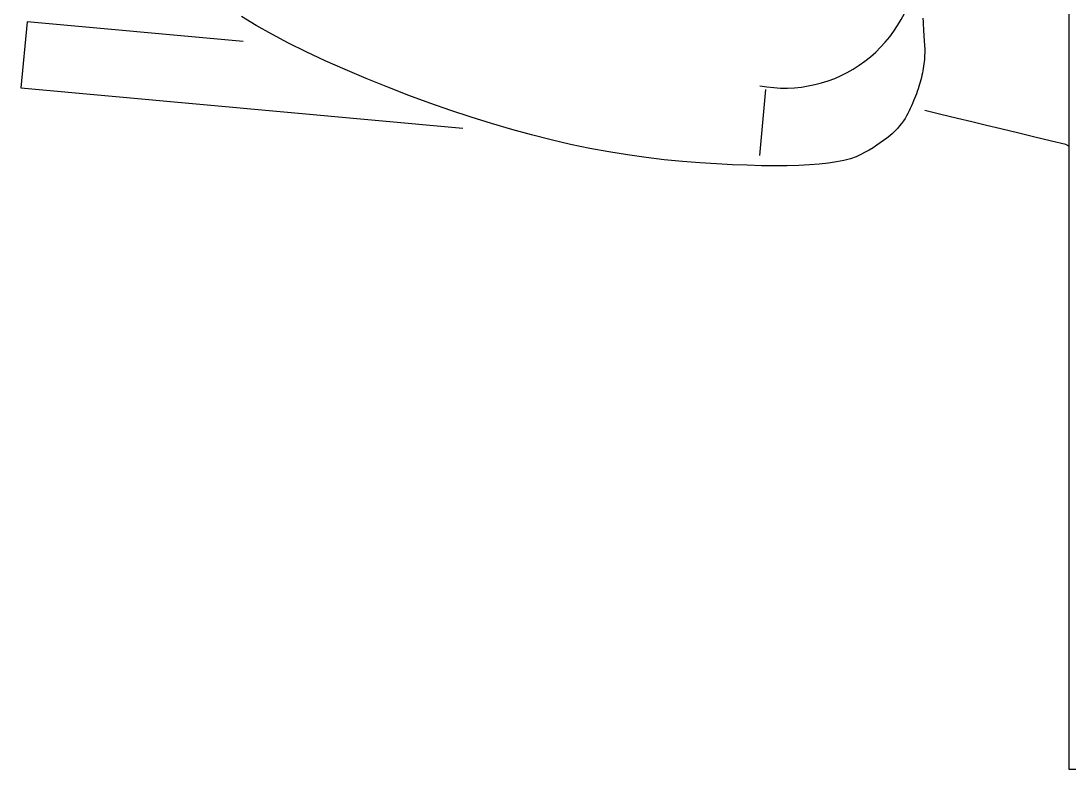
# Model space of a CAD drawing. Header units: millimetres. Extents: x 1147 to 1684, y 1086 to 1492.
# Drawn here: x 1519.93 to 1538.07, y 1289.02 to 1301.96 of the extents above; entities that cross this region are included whole.
import ezdxf

# ---------------------------------------------------------------- set-up
doc = ezdxf.new("R2010")
doc.units = ezdxf.units.MM

# ---------------------------------------------------------------- blocks, each defined once
blk = doc.blocks.new('A$C78877629')
at = {"ltscale": 0.5}
for p, q in [((24.24, 49.899), (23.397, 50.406)), ((62.703, 50.322), (62.713, 50.112)), ((11.029, 50.106), (10.68, 46.302)), ((23.493, 48.964), (11.029, 50.106)), ((25.145, 49.391), (24.24, 49.899)), ((62.713, 50.112), (62.723, 49.912)), ((62.723, 49.912), (62.733, 49.724)), ((62.733, 49.724), (62.743, 49.547)), ((26.111, 48.882), (25.145, 49.391)), ((62.743, 49.547), (62.754, 49.381)), ((62.754, 49.381), (62.764, 49.227)), ((62.764, 49.227), (62.775, 49.084)), ((62.775, 49.084), (62.786, 48.951)), ((27.139, 48.372), (26.111, 48.882)), ((28.229, 47.861), (27.139, 48.372)), ((62.786, 48.951), (62.795, 48.824)), ((62.795, 48.824), (62.802, 48.697)), ((62.802, 48.697), (62.807, 48.57)), ((62.807, 48.57), (62.808, 48.443)), ((62.808, 48.443), (62.807, 48.315)), ((29.382, 47.348), (28.229, 47.861)), ((62.776, 47.802), (62.762, 47.674)), ((62.788, 47.931), (62.776, 47.802)), ((62.797, 48.059), (62.788, 47.931)), ((62.803, 48.187), (62.797, 48.059)), ((62.807, 48.315), (62.803, 48.187)), ((30.595, 46.834), (29.382, 47.348)), ((62.679, 47.156), (62.651, 47.026)), ((62.704, 47.286), (62.679, 47.156)), ((62.726, 47.415), (62.704, 47.286)), ((62.745, 47.544), (62.726, 47.415)), ((62.762, 47.674), (62.745, 47.544)), ((31.834, 46.333), (30.595, 46.834)), ((62.553, 46.634), (62.514, 46.501)), ((62.588, 46.765), (62.553, 46.634)), ((62.621, 46.896), (62.588, 46.765)), ((62.651, 47.026), (62.621, 46.896)), ((10.68, 46.302), (36.166, 43.967)), ((33.059, 45.86), (31.834, 46.333)), ((53.623, 46.204), (53.275, 42.4)), ((62.332, 45.959), (62.28, 45.821)), ((62.382, 46.096), (62.332, 45.959)), ((62.429, 46.232), (62.382, 46.096)), ((62.473, 46.367), (62.429, 46.232)), ((62.514, 46.501), (62.473, 46.367)), ((34.271, 45.413), (33.059, 45.86)), ((35.469, 44.993), (34.271, 45.413)), ((62.105, 45.4), (62.041, 45.258)), ((62.166, 45.541), (62.105, 45.4)), ((62.224, 45.682), (62.166, 45.541)), ((62.28, 45.821), (62.224, 45.682)), ((36.655, 44.6), (35.469, 44.993)), ((61.832, 44.825), (61.756, 44.679)), ((61.904, 44.971), (61.832, 44.825)), ((61.974, 45.115), (61.904, 44.971)), ((62.041, 45.258), (61.974, 45.115)), ((63.656, 44.785), (62.822, 44.986)), ((64.698, 44.534), (63.656, 44.785)), ((37.827, 44.233), (36.655, 44.6)), ((38.987, 43.894), (37.827, 44.233)), ((61.477, 44.242), (61.361, 44.099)), ((61.581, 44.387), (61.477, 44.242)), ((61.674, 44.532), (61.581, 44.387)), ((61.756, 44.679), (61.674, 44.532)), ((65.532, 44.333), (64.698, 44.534)), ((66.365, 44.132), (65.532, 44.333)), ((67.199, 43.931), (66.365, 44.132)), ((40.133, 43.582), (38.987, 43.894)), ((41.266, 43.297), (40.133, 43.582)), ((60.791, 43.533), (60.621, 43.394)), ((60.95, 43.673), (60.791, 43.533)), ((61.098, 43.814), (60.95, 43.673)), ((61.235, 43.956), (61.098, 43.814)), ((61.361, 44.099), (61.235, 43.956)), ((68.241, 43.68), (67.199, 43.931)), ((69.075, 43.479), (68.241, 43.68)), ((42.386, 43.039), (41.266, 43.297)), ((43.493, 42.807), (42.386, 43.039)), ((60.045, 42.983), (59.831, 42.847)), ((60.248, 43.119), (60.045, 42.983)), ((60.44, 43.256), (60.248, 43.119)), ((60.621, 43.394), (60.44, 43.256)), ((70.117, 43.228), (69.075, 43.479)), ((70.951, 43.027), (70.117, 43.228)), ((71.122, 42.93), (70.951, 43.027)), ((44.586, 42.603), (43.493, 42.807)), ((45.667, 42.425), (44.586, 42.603)), ((46.734, 42.275), (45.667, 42.425)), ((58.847, 42.321), (58.521, 42.209)), ((59.123, 42.447), (58.847, 42.321)), ((59.37, 42.579), (59.123, 42.447)), ((59.606, 42.713), (59.37, 42.579)), ((59.831, 42.847), (59.606, 42.713)), ((47.788, 42.151), (46.734, 42.275)), ((48.829, 42.055), (47.788, 42.151)), ((49.839, 41.978), (48.829, 42.055)), ((50.8, 41.915), (49.839, 41.978)), ((51.712, 41.866), (50.8, 41.915)), ((52.576, 41.83), (51.712, 41.866)), ((53.39, 41.807), (52.576, 41.83)), ((54.156, 41.798), (53.39, 41.807)), ((54.873, 41.802), (54.156, 41.798)), ((55.54, 41.82), (54.873, 41.802)), ((56.16, 41.851), (55.54, 41.82)), ((56.73, 41.896), (56.16, 41.851)), ((57.251, 41.954), (56.73, 41.896)), ((57.723, 42.026), (57.251, 41.954)), ((58.147, 42.111), (57.723, 42.026)), ((58.521, 42.209), (58.147, 42.111))]:
    blk.add_line(p, q, dxfattribs=at)
blk.add_lwpolyline([(71.122, 100.365), (71.122, 7.013), (135.922, 7.013), (135.922, 120.413), (71.122, 120.413), (71.122, 117.652)], dxfattribs=at)
blk.add_arc((54.727, 53.978), 7.695, 259.28511, 354.76596, dxfattribs=at)

msp = doc.modelspace()

# ---------------------------------------------------------------- block references
at = {"xscale": 0.3, "yscale": 0.3, "zscale": 0.3}
msp.add_blockref('A$C78877629', (1516.728, 1286.913), dxfattribs=at)

doc.saveas('drawing.dxf')
